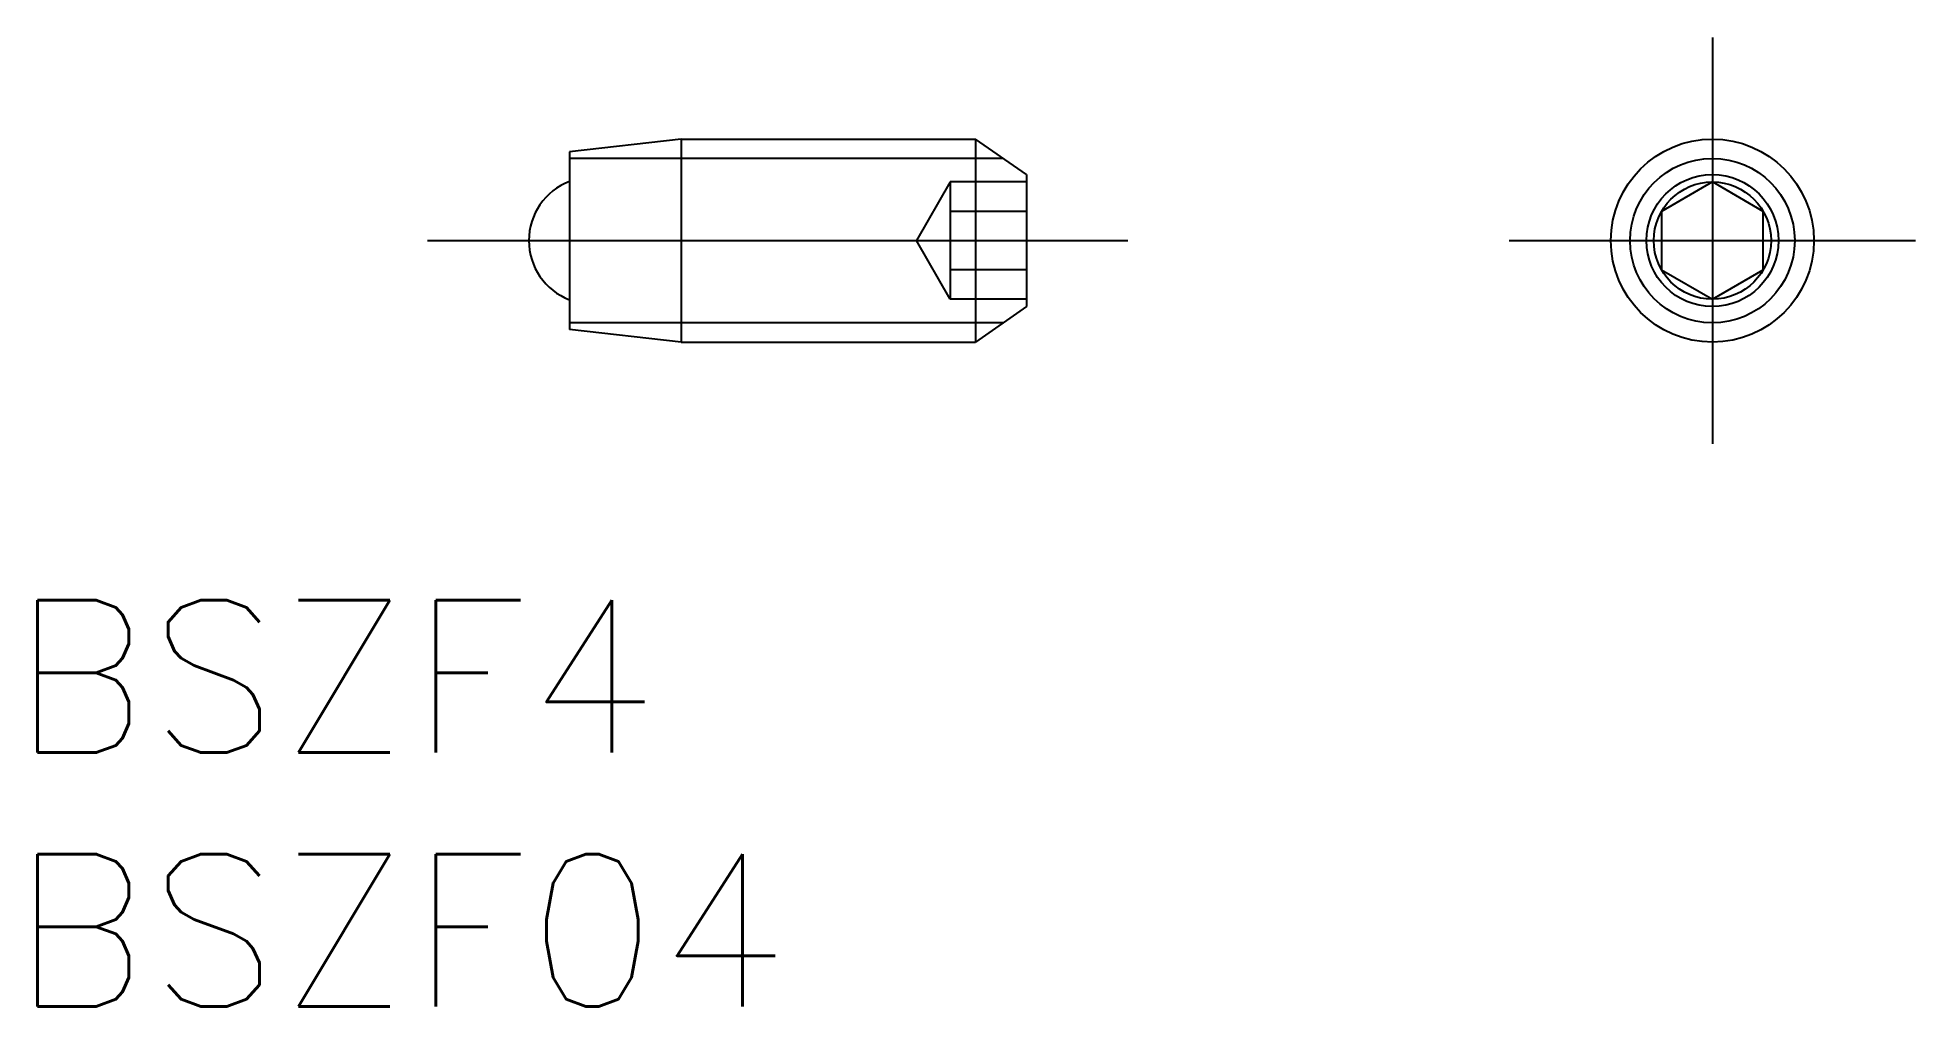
# Model space of a CAD drawing. Extents: x -33 to 4, y -15.1 to 4.
import ezdxf

# ---------------------------------------------------------------- set-up
doc = ezdxf.new("R2010")
doc.units = 0
doc.linetypes.add('CENTER', pattern=[50.8, 31.75, -6.35, 6.35, -6.35])
doc.linetypes.add('DASHED', pattern=[19.05, 12.7, -6.35])
doc.layers.get('0').update_dxf_attribs({"linetype": 'CONTINUOUS'})
doc.layers.add('CENTER', color=1, linetype='CENTER')
doc.styles.get("Standard").update_dxf_attribs({"font": 'txt.shx', "height": 3, "bigfont": 'bigfont.shx'})

msp = doc.modelspace()

# ---------------------------------------------------------------- linework, layer by layer
at = {"color": 7, "linetype": 'CONTINUOUS'}
for p, q in [((-20.314, 2), (-22.514, 1.75)), ((-20.314, 2), (-14.514, 2)), ((-20.314, 2), (-20.314, -2)), ((-13.514, 1.3), (-14.514, 2)), ((-14.514, 2), (-14.514, -2)), ((-22.514, 1.75), (-22.514, -1.75)), ((-13.514, 1.3), (-13.514, -1.3)), ((0, 1.155), (-1, 0.577)), ((1, 0.577), (0, 1.155)), ((-1, 0.577), (-1, -0.577)), ((1, -0.577), (1, 0.577)), ((-1, -0.577), (0, -1.155)), ((0, -1.155), (1, -0.577)), ((-13.514, -1.3), (-14.514, -2)), ((-20.314, -2), (-22.514, -1.75)), ((-20.314, -2), (-14.514, -2))]:
    msp.add_line(p, q, dxfattribs=at)
at = {"color": 3, "linetype": 'CONTINUOUS'}
for p, q in [((-13.972, 1.621), (-22.514, 1.621)), ((-13.972, -1.621), (-22.514, -1.621))]:
    msp.add_line(p, q, dxfattribs=at)
at = {"color": 3, "linetype": 'DASHED'}
for p, q in [((-15.014, 1.155), (-15.681, 0)), ((-13.514, 1.155), (-15.014, 1.155)), ((-15.014, 1.155), (-15.014, -1.155)), ((-13.514, 0.577), (-15.014, 0.577)), ((-15.014, -1.155), (-15.681, 0)), ((-13.514, -0.577), (-15.014, -0.577)), ((-13.514, -1.155), (-15.014, -1.155))]:
    msp.add_line(p, q, dxfattribs=at)
at = {"color": 7, "linetype": 'CONTINUOUS'}
for radius in [2, 1.3, 1.155]:
    msp.add_circle((0, 0), radius, dxfattribs=at)
at = {"color": 3, "linetype": 'CONTINUOUS'}
msp.add_circle((0, 0), 1.621, dxfattribs=at)
at = {"color": 7, "linetype": 'CONTINUOUS'}
msp.add_arc((-22.064, 0), 1.25, 111.1002, 248.8998, dxfattribs=at)
at = {"layer": 'CENTER', "color": 1, "linetype": 'CENTER'}
for p, q in [((0, 4), (0, -4)), ((-25.314, 0), (-11.514, 0)), ((-4, 0), (4, 0))]:
    msp.add_line(p, q, dxfattribs=at)

# ---------------------------------------------------------------- texts
at = {"color": 7, "linetype": 'CONTINUOUS'}
for s, p in [('BSZF4', (-33.507, -10.085)), ('BSZF04', (-33.507, -15.085))]:
    msp.add_text(s, height=3, dxfattribs=at).set_placement(p)

doc.saveas('drawing.dxf')
